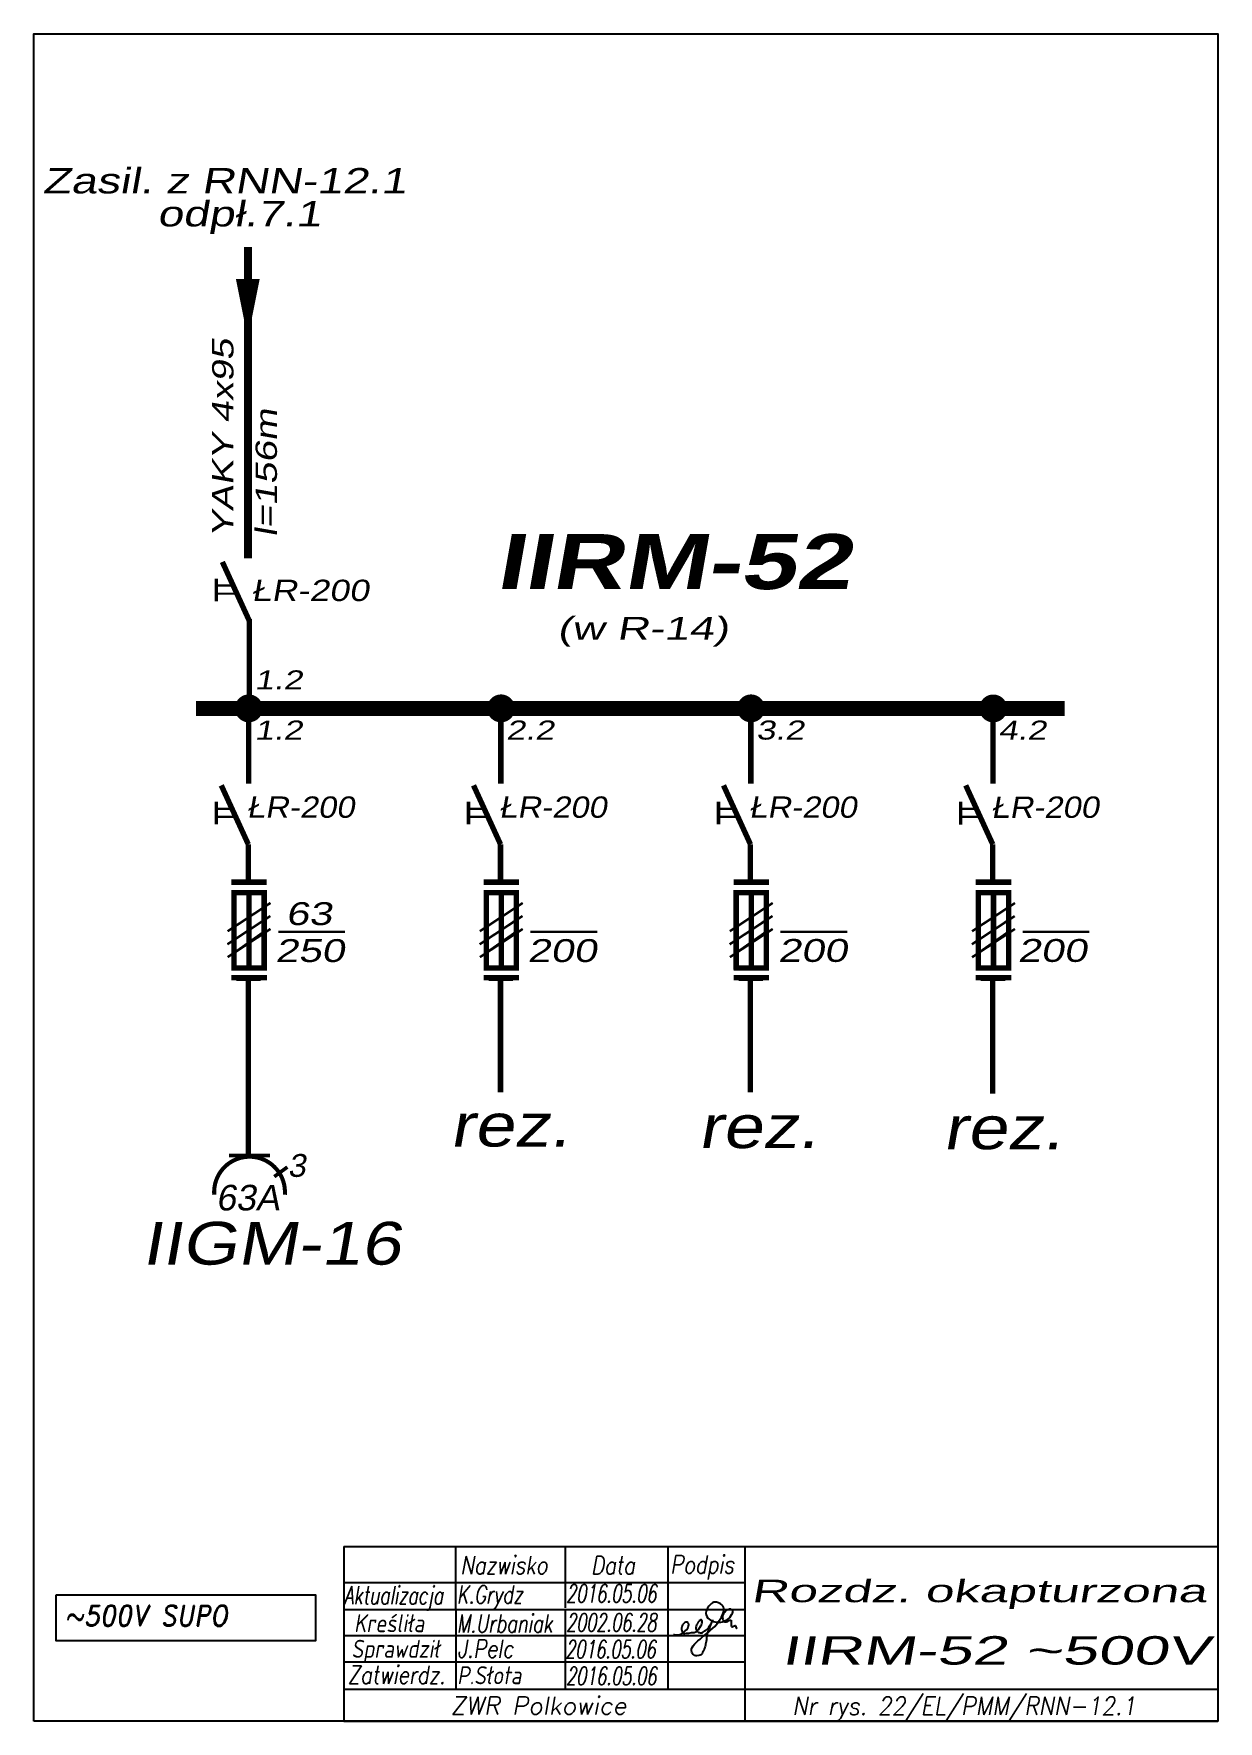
# Model space of a CAD drawing. Extents: x 8 to 666, y 7 to 292.
# Drawn here: x 7.5 to 207.6, y 7.5 to 292.5 of the extents above; entities outside this region: 1.
import ezdxf
from ezdxf.enums import TextEntityAlignment as Align

# ---------------------------------------------------------------- set-up
doc = ezdxf.new("R2010")
doc.units = 0
doc.header["$MEASUREMENT"] = 0
doc.linetypes.add('DASHED', pattern=[19.05, 12.7, -6.35])
doc.linetypes.add('DASHED2', pattern=[9.525, 6.35, -3.175])
doc.layers.get('0').update_dxf_attribs({"linetype": 'CONTINUOUS'})
doc.layers.add('LINIE', color=4, linetype='CONTINUOUS')
doc.styles.add('ROMAND', font='romand', dxfattribs={"width": 0.8, "oblique": 15, "height": 7})
doc.styles.add('ROMANS', font='romans', dxfattribs={"width": 0.8, "oblique": 15, "height": 3})
doc.styles.add('styl1', font='arial.ttf', dxfattribs={"width": 0.8, "oblique": 10, "height": 2.8})
doc.styles.add('styl2', font='arialbd.ttf', dxfattribs={"width": 0.8, "oblique": 10, "height": 2.8})

msp = doc.modelspace()

# ---------------------------------------------------------------- linework, layer by layer
at = {"color": 7}
for p, q in [((46.58, 143.01), (41, 139.19)), ((89.19, 143.01), (83.62, 139.19)), ((131.42, 143.01), (125.84, 139.19)), ((172.34, 143.01), (166.76, 139.18)), ((41.05, 137.11), (46.56, 140.96)), ((83.66, 137.11), (89.17, 140.96)), ((125.88, 137.11), (131.4, 140.96)), ((166.8, 137.11), (172.32, 140.96)), ((41.75, 132.7), (45.83, 132.7)), ((84.36, 132.7), (88.44, 132.7)), ((126.59, 132.7), (130.67, 132.7)), ((167.51, 132.7), (171.59, 132.7)), ((78.82, 26.35), (78.82, 36.99)), ((97.28, 36.99), (97.28, 26.61)), ((114.64, 36.99), (114.64, 12.87)), ((59.89, 30.93), (127.64, 30.93)), ((59.89, 26.35), (127.64, 26.35)), ((97.28, 26.35), (97.28, 12.87)), ((121.09, 26.07), (121.06, 25.75)), ((121.06, 25.75), (121.09, 25.46)), ((121.18, 26.36), (121.09, 26.07)), ((121.33, 26.57), (121.18, 26.36)), ((121.53, 26.89), (121.33, 26.57)), ((121.77, 27.13), (121.53, 26.89)), ((122, 27.36), (121.77, 27.13)), ((122.18, 27.48), (122, 27.36)), ((122.41, 27.57), (122.18, 27.48)), ((122.85, 27.57), (122.41, 27.57)), ((123.17, 27.48), (122.85, 27.57)), ((123.5, 27.3), (123.17, 27.48)), ((123.73, 27.13), (123.5, 27.3)), ((123.91, 26.95), (123.73, 27.13)), ((123.85, 25.46), (123.96, 25.75)), ((124.02, 26.72), (123.91, 26.95)), ((123.96, 25.75), (124.08, 26.04)), ((124.08, 26.51), (124.02, 26.72)), ((124.2, 25.84), (124.02, 25.63)), ((124.08, 26.04), (124.08, 26.51)), ((124.32, 26.04), (124.2, 25.84)), ((124.49, 26.19), (124.32, 26.04)), ((124.73, 26.31), (124.49, 26.19)), ((125.02, 26.39), (124.73, 26.31)), ((125.28, 26.39), (125.02, 26.39)), ((125.43, 26.31), (125.28, 26.39)), ((125.58, 26.13), (125.43, 26.31)), ((125.43, 25.54), (125.52, 25.75)), ((125.52, 25.75), (125.58, 25.92)), ((125.58, 25.92), (125.58, 26.13)), ((116.96, 23.37), (116.93, 23.17)), ((116.93, 23.17), (116.93, 22.94)), ((116.93, 22.94), (116.96, 22.79)), ((117.02, 23.58), (116.96, 23.37)), ((117.1, 23.76), (117.02, 23.58)), ((117.22, 23.87), (117.1, 23.76)), ((117.4, 24.02), (117.22, 23.87)), ((117.51, 24.14), (117.4, 24.02)), ((117.63, 24.2), (117.51, 24.14)), ((117.57, 22.73), (117.75, 22.94)), ((117.75, 24.22), (117.63, 24.2)), ((117.87, 24.22), (117.75, 24.22)), ((117.75, 22.94), (117.98, 23.2)), ((117.98, 24.14), (117.87, 24.22)), ((118.07, 24.05), (117.98, 24.14)), ((117.98, 23.2), (118.07, 23.4)), ((118.16, 23.93), (118.07, 24.05)), ((118.07, 23.4), (118.13, 23.58)), ((118.13, 23.58), (118.19, 23.76)), ((118.19, 23.76), (118.16, 23.93)), ((119.42, 23.49), (119.36, 23.29)), ((119.36, 23.29), (119.36, 23.11)), ((119.36, 23.11), (119.42, 22.99)), ((119.48, 23.73), (119.42, 23.49)), ((119.42, 22.99), (119.42, 22.85)), ((119.42, 22.85), (119.48, 22.82)), ((119.6, 23.93), (119.48, 23.73)), ((119.48, 22.82), (119.54, 22.73)), ((119.71, 24.14), (119.6, 23.93)), ((119.6, 22.73), (119.65, 22.82)), ((119.65, 22.82), (119.77, 22.94)), ((119.83, 24.31), (119.71, 24.14)), ((119.77, 22.94), (120.01, 23.29)), ((120.07, 24.5), (119.83, 24.44)), ((119.95, 24.43), (119.83, 24.31)), ((120.07, 24.52), (119.95, 24.43)), ((120.01, 23.29), (120.18, 23.58)), ((120.24, 24.58), (120.07, 24.5)), ((120.18, 24.58), (120.07, 24.52)), ((120.3, 24.58), (120.18, 24.58)), ((120.18, 23.58), (120.3, 23.76)), ((120.36, 24.52), (120.3, 24.58)), ((120.3, 23.76), (120.36, 23.96)), ((120.39, 24.43), (120.36, 24.52)), ((120.36, 23.96), (120.39, 24.14)), ((120.39, 24.14), (120.39, 24.43)), ((120.8, 22.73), (120.97, 22.82)), ((120.97, 22.82), (121.12, 22.91)), ((121.09, 25.46), (121.18, 25.19)), ((121.12, 22.91), (121.27, 23.02)), ((121.18, 25.19), (121.36, 24.9)), ((121.27, 23.02), (121.41, 23.2)), ((121.36, 24.9), (121.59, 24.72)), ((121.41, 23.2), (121.53, 23.37)), ((121.53, 22.94), (121.41, 22.73)), ((121.53, 23.37), (121.65, 23.58)), ((121.59, 23.11), (121.53, 22.94)), ((121.59, 24.72), (122, 24.43)), ((121.65, 23.32), (121.59, 23.11)), ((121.59, 22.64), (121.88, 22.91)), ((121.65, 23.58), (121.77, 23.76)), ((121.71, 23.49), (121.65, 23.32)), ((121.82, 23.73), (121.71, 23.49)), ((121.77, 23.76), (121.88, 23.93)), ((121.88, 23.87), (121.82, 23.73)), ((121.88, 23.93), (122, 24.05)), ((121.94, 24.05), (121.88, 23.87)), ((121.88, 22.91), (122.23, 23.2)), ((122, 24.22), (121.94, 24.05)), ((122, 24.43), (122.35, 24.34)), ((122.06, 24.34), (122, 24.22)), ((122, 24.05), (122.06, 24.22)), ((122.12, 24.43), (122.06, 24.34)), ((122.06, 24.22), (122.12, 24.34)), ((122.12, 24.43), (122.18, 24.52)), ((122.18, 24.52), (122.12, 24.43)), ((122.12, 24.34), (122.12, 24.43)), ((122.18, 24.52), (122.18, 24.58)), ((122.18, 24.58), (122.18, 24.52)), ((122.23, 23.2), (122.53, 23.46)), ((122.35, 24.34), (122.76, 24.22)), ((122.53, 23.46), (122.76, 23.76)), ((122.76, 24.22), (123.55, 24.22)), ((122.76, 23.76), (123, 24.05)), ((123, 24.05), (123.17, 24.34)), ((123.17, 24.34), (123.44, 24.72)), ((123.44, 24.72), (123.67, 25.07)), ((123.55, 24.22), (123.85, 24.25)), ((123.67, 25.07), (123.85, 25.46)), ((123.91, 25.37), (123.85, 25.16)), ((123.85, 25.16), (123.85, 24.9)), ((123.85, 24.9), (123.91, 24.69)), ((123.85, 24.25), (124.14, 24.34)), ((124.02, 25.63), (123.91, 25.37)), ((123.91, 24.69), (123.96, 24.49)), ((123.96, 24.49), (124.08, 24.34)), ((124.08, 24.34), (124.26, 24.25)), ((124.14, 24.34), (124.37, 24.49)), ((124.26, 24.25), (124.55, 24.25)), ((124.37, 24.49), (124.67, 24.66)), ((124.55, 24.25), (124.73, 24.34)), ((124.67, 24.66), (124.9, 24.81)), ((124.73, 24.34), (125.08, 24.52)), ((124.9, 24.81), (125.08, 24.99)), ((125.08, 24.99), (125.28, 25.28)), ((125.08, 24.52), (125.31, 24.52)), ((125.28, 25.28), (125.43, 25.54)), ((125.31, 24.52), (125.31, 23.73)), ((125.31, 23.73), (125.34, 23.58)), ((125.34, 23.58), (125.37, 23.49)), ((125.37, 23.49), (125.4, 23.4)), ((125.4, 23.4), (125.49, 23.4)), ((125.49, 23.4), (125.69, 23.55)), ((125.69, 23.55), (125.87, 23.58)), ((125.87, 23.58), (125.99, 23.64)), ((125.99, 23.64), (126.05, 23.64)), ((126.05, 23.64), (126.05, 23.58)), ((126.05, 23.58), (126.1, 23.46)), ((126.1, 23.46), (126.1, 23.32)), ((126.1, 23.32), (126.16, 23.26)), ((126.16, 23.26), (126.16, 23.2)), ((126.16, 23.2), (126.22, 23.17)), ((126.22, 23.2), (126.28, 23.26)), ((126.22, 23.11), (126.22, 23.2)), ((126.22, 23.17), (126.22, 23.11)), ((126.28, 23.26), (126.28, 23.29)), ((59.89, 21.97), (127.69, 21.97)), ((115.55, 22.17), (115.87, 22.06)), ((115.87, 22.06), (116.17, 22.06)), ((116.17, 22.06), (116.46, 22.09)), ((116.46, 22.09), (116.78, 22.17)), ((116.78, 22.17), (116.99, 22.26)), ((116.96, 22.79), (117.02, 22.61)), ((116.99, 22.26), (117.19, 22.38)), ((117.02, 22.61), (117.07, 22.44)), ((117.07, 22.44), (117.13, 22.35)), ((117.13, 22.35), (117.19, 22.35)), ((117.19, 22.38), (117.4, 22.55)), ((117.19, 22.35), (117.28, 22.32)), ((117.28, 22.32), (117.46, 22.32)), ((117.4, 22.55), (117.57, 22.73)), ((117.46, 22.32), (117.75, 22.35)), ((117.75, 22.35), (118.16, 22.35)), ((118.16, 22.35), (118.6, 22.44)), ((118.6, 22.44), (119.04, 22.47)), ((118.72, 19.92), (118.89, 20.21)), ((118.89, 20.21), (119.13, 20.47)), ((119.04, 22.47), (119.36, 22.55)), ((119.13, 20.47), (119.42, 20.77)), ((119.36, 22.55), (119.48, 22.64)), ((119.42, 20.77), (119.71, 21.03)), ((119.48, 22.64), (119.6, 22.73)), ((119.54, 22.73), (119.65, 22.61)), ((119.65, 22.61), (119.77, 22.47)), ((119.71, 21.03), (120.07, 21.32)), ((119.77, 22.47), (119.95, 22.44)), ((119.95, 22.44), (120.12, 22.38)), ((120.07, 21.32), (120.39, 21.7)), ((120.12, 22.38), (120.36, 22.38)), ((120.36, 22.38), (120.45, 22.47)), ((120.39, 21.7), (120.68, 21.91)), ((120.45, 22.47), (120.65, 22.55)), ((120.65, 22.55), (120.8, 22.73)), ((120.68, 21.91), (120.92, 22.09)), ((120.89, 19.97), (120.86, 19.8)), ((120.92, 20.09), (120.89, 19.97)), ((120.92, 22.09), (121.24, 22.35)), ((120.97, 20.3), (120.92, 20.09)), ((121, 20.47), (120.97, 20.3)), ((121.03, 20.68), (121, 20.47)), ((121.09, 20.94), (121.03, 20.68)), ((121.12, 21.24), (121.09, 20.94)), ((121.15, 21.53), (121.12, 21.24)), ((121.21, 21.88), (121.15, 21.53)), ((121.27, 22.17), (121.21, 21.88)), ((121.24, 22.35), (121.59, 22.64)), ((121.33, 22.47), (121.27, 22.17)), ((121.41, 22.73), (121.33, 22.47)), ((59.89, 17.48), (127.59, 17.48)), ((118.6, 19.36), (118.63, 19.65)), ((118.66, 19.15), (118.6, 19.36)), ((118.63, 19.65), (118.72, 19.92)), ((118.75, 18.98), (118.66, 19.15)), ((118.86, 18.8), (118.75, 18.98)), ((119.01, 18.68), (118.86, 18.8)), ((119.19, 18.57), (119.01, 18.68)), ((119.36, 18.51), (119.19, 18.57)), ((119.54, 18.51), (119.36, 18.51)), ((119.83, 18.57), (119.54, 18.51)), ((120.07, 18.63), (119.83, 18.57)), ((120.24, 18.71), (120.07, 18.63)), ((120.39, 18.86), (120.24, 18.71)), ((120.48, 19.07), (120.39, 18.86)), ((120.59, 19.24), (120.48, 19.07)), ((120.68, 19.42), (120.59, 19.24)), ((120.77, 19.62), (120.68, 19.42)), ((120.86, 19.8), (120.77, 19.62)), ((63.51, 7.5), (63.51, 7.5)), ((63.51, 7.5), (63.51, 7.5))]:
    msp.add_line(p, q, dxfattribs=at)
for points in [[(7.5, 7.5), (7.5, 292.5), (207.5, 292.5), (207.5, 7.5)], [(11.22, 28.79), (11.22, 21.11), (55.14, 21.11), (55.14, 28.79)]]:
    msp.add_lwpolyline(points, close=True, dxfattribs=at)
for points, const_width in [([(43.71, 203.92), (43.71, 256.5)], 1.33), ([(38.28, 199.29), (40.82, 199.29)], 0.386), ([(41.45, 197.93), (38.28, 197.93)], 0.386), ([(43.91, 187.28), (43.91, 193.64)], 0.915), ([(43.91, 178.9), (43.91, 187.71)], 0.915), ([(34.91, 178.54), (181.63, 178.54)], 2.57), ([(136.24, 178.54), (142.46, 178.54)], 2.57), ([(43.8, 165.84), (43.8, 178.58)], 0.915), ([(86.41, 165.84), (86.41, 178.58)], 0.915), ([(128.64, 165.84), (128.64, 178.58)], 0.915), ([(169.56, 165.83), (169.56, 178.58)], 0.915), ([(38.28, 161.6), (40.82, 161.6)], 0.386), ([(41.45, 160.24), (38.28, 160.24)], 0.386), ([(80.89, 161.6), (83.43, 161.6)], 0.386), ([(84.06, 160.24), (80.89, 160.24)], 0.386), ([(123.12, 161.6), (125.66, 161.6)], 0.386), ([(126.29, 160.24), (123.12, 160.24)], 0.386), ([(164.04, 161.6), (166.58, 161.6)], 0.386), ([(167.21, 160.24), (164.04, 160.24)], 0.386), ([(43.74, 149.23), (43.74, 155.59)], 0.915), ([(86.35, 149.23), (86.35, 155.59)], 0.915), ([(128.57, 149.23), (128.57, 155.59)], 0.915), ([(169.5, 149.23), (169.5, 155.59)], 0.915), ([(40.89, 149.2), (46.86, 149.2), (46.86, 149.2)], 0.917), ([(83.5, 149.2), (89.47, 149.2), (89.47, 149.2)], 0.917), ([(125.72, 149.2), (131.7, 149.2), (131.7, 149.2)], 0.917), ([(166.64, 149.2), (172.62, 149.2), (172.62, 149.2)], 0.917), ([(47.5, 145.69), (47.5, 145.69), (40.25, 140.91)], 0.408), ([(40.87, 134.69), (46.42, 134.69), (46.42, 147.44), (41.32, 147.44), (41.32, 134.43)], 0.917), ([(43.87, 147.44), (43.87, 147.44), (43.87, 147.44), (43.87, 134.69)], 0.917), ([(43.87, 147.44), (43.87, 134.69)], 0.917), ([(43.86, 147.44), (43.86, 134.69)], 0.51), ([(90.11, 145.69), (90.11, 145.69), (82.86, 140.91)], 0.408), ([(83.49, 134.69), (89.03, 134.69), (89.03, 147.44), (83.94, 147.44), (83.94, 134.43)], 0.917), ([(86.48, 147.44), (86.48, 134.69)], 0.917), ([(86.48, 147.44), (86.48, 147.44), (86.48, 147.44), (86.48, 134.69)], 0.917), ([(86.47, 147.44), (86.47, 134.69)], 0.51), ([(132.34, 145.69), (132.34, 145.69), (125.09, 140.91)], 0.408), ([(125.71, 134.69), (131.26, 134.69), (131.26, 147.44), (126.16, 147.44), (126.16, 134.43)], 0.917), ([(128.71, 147.44), (128.71, 147.44), (128.71, 147.44), (128.71, 134.69)], 0.917), ([(128.71, 147.44), (128.71, 134.69)], 0.917), ([(128.7, 147.44), (128.7, 134.69)], 0.51), ([(173.26, 145.68), (173.26, 145.68), (166.01, 140.91)], 0.408), ([(166.63, 134.69), (172.18, 134.69), (172.18, 147.43), (167.08, 147.43), (167.08, 134.43)], 0.917), ([(169.63, 147.43), (169.63, 147.43), (169.63, 147.43), (169.63, 134.69)], 0.917), ([(169.63, 147.43), (169.63, 134.69)], 0.917), ([(169.62, 147.43), (169.62, 134.69)], 0.51), ([(47.46, 143.48), (47.46, 143.48), (40.21, 138.7)], 0.408), ([(90.07, 143.48), (90.07, 143.48), (82.82, 138.7)], 0.408), ([(132.3, 143.48), (132.3, 143.48), (125.05, 138.7)], 0.408), ([(173.22, 143.47), (173.22, 143.47), (165.97, 138.7)], 0.408), ([(47.5, 141.3), (47.5, 141.3), (40.25, 136.53)], 0.408), ([(48.8, 140.79), (60.07, 140.79)], 0.386), ([(90.11, 141.3), (90.11, 141.3), (82.86, 136.53)], 0.408), ([(91.41, 140.79), (102.68, 140.79)], 0.386), ([(132.34, 141.3), (132.34, 141.3), (125.09, 136.53)], 0.408), ([(133.64, 140.79), (144.91, 140.79)], 0.386), ([(173.26, 141.3), (173.26, 141.3), (166.01, 136.52)], 0.408), ([(174.56, 140.79), (185.83, 140.79)], 0.386), ([(40.88, 133.06), (46.88, 133.06)], 0.917), ([(43.74, 103.04), (43.74, 133.19)], 0.915), ([(83.49, 133.06), (89.49, 133.06)], 0.917), ([(86.35, 113.71), (86.35, 133.19)], 0.915), ([(125.72, 133.06), (131.72, 133.06)], 0.917), ([(128.57, 113.71), (128.57, 133.19)], 0.915), ([(166.64, 133.05), (172.64, 133.05)], 0.917), ([(169.5, 113.47), (169.5, 133.18)], 0.915), ([(47.4, 103.04), (40.47, 103.04)], 0.618)]:
    msp.add_lwpolyline(points, dxfattribs=dict(at, const_width=const_width))
at = {"linetype": 'DASHED2'}
msp.add_lwpolyline([(43.66, 241, 0, 4.03, 0), (43.66, 251.1, 0, 0, 0)], format="xyseb", dxfattribs=at)
for points, const_width in [([(39.36, 203.29), (43.92, 193.33)], 0.915), ([(38.33, 200.48), (38.33, 196.63)], 0.572), ([(39.18, 165.55), (43.74, 155.59)], 0.915), ([(81.79, 165.55), (86.35, 155.59)], 0.915), ([(124.02, 165.55), (128.57, 155.59)], 0.915), ([(164.94, 165.55), (169.5, 155.59)], 0.915), ([(38.33, 162.79), (38.33, 158.94)], 0.572), ([(80.94, 162.79), (80.94, 158.94)], 0.572), ([(123.17, 162.79), (123.17, 158.94)], 0.572), ([(164.09, 162.79), (164.09, 158.93)], 0.572)]:
    msp.add_lwpolyline(points, dxfattribs=dict(const_width=const_width))
at = {"color": 7, "const_width": 2.12}
for points in [[(42.53, 178.55, 1), (45.12, 178.55, 1)], [(85.14, 178.55, 1), (87.73, 178.55, 1)], [(127.37, 178.55, 1), (129.96, 178.55, 1)], [(168.29, 178.54, 1), (170.88, 178.54, 1)]]:
    msp.add_lwpolyline(points, format="xyb", close=True, dxfattribs=at)
at = {"color": 7, "const_width": 0.686}
msp.add_lwpolyline([(49.92, 96.4, 1.077713), (37.99, 96.4)], format="xyb", dxfattribs=at)
at = {"color": 7, "linetype": 'DASHED', "lineweight": 40, "const_width": 0.618}
msp.add_lwpolyline([(50.34, 101.08), (48.13, 99.45)], dxfattribs=at)
at = {"layer": 'LINIE', "color": 7}
for p, q in [((59.89, 36.99), (207.5, 36.99)), ((59.89, 36.99), (59.89, 7.5)), ((127.64, 36.96), (127.64, 7.47)), ((207.5, 36.99), (207.5, 7.5)), ((665.74, 35.7), (665.74, 35.7)), ((78.82, 26.35), (78.82, 12.87)), ((59.89, 12.87), (207.6, 12.87)), ((59.89, 7.5), (207.5, 7.5)), ((207.5, 7.5), (63.5, 7.5)), ((63.5, 7.5), (63.5, 7.5))]:
    msp.add_line(p, q, dxfattribs=at)

# ---------------------------------------------------------------- texts
at = {"color": 7, "oblique": 10}
for s, height, style, width, p in [('Zasil. z RNN-12.1 ', 4.29, 'styl1', 1.3, (8.98, 265.53)), ('odpł.7.1', 4.29, 'styl1', 1.3, (28.33, 259.96)), ('IIRM-52', 9.295, 'styl2', 1.3, (85.49, 198.69)), ('ŁR-200', 3.604, 'styl1', 1.2, (44.29, 196.68)), ('(w R-14)', 3.861, 'styl1', 1.4, (95.91, 190.13)), ('1.2', 3.217, 'styl1', 1.3, (44.78, 181.75)), ('1.2', 3.217, 'styl1', 1.3, (44.78, 173.28)), ('2.2', 3.217, 'styl1', 1.3, (87.29, 173.28)), ('3.2', 3.217, 'styl1', 1.3, (129.52, 173.28)), ('4.2', 3.217, 'styl1', 1.3, (170.44, 173.27)), ('ŁR-200', 3.604, 'styl1', 1.1, (43.49, 160.07)), ('ŁR-200', 3.604, 'styl1', 1.1, (86.1, 160.07)), ('ŁR-200', 3.604, 'styl1', 1.1, (128.33, 160.07)), ('ŁR-200', 3.604, 'styl1', 1.1, (169.25, 160.06)), ('63', 3.861, 'styl1', 1.3, (50.07, 141.95)), ('250', 3.861, 'styl1', 1.3, (48.29, 135.71)), ('200', 3.861, 'styl1', 1.3, (90.9, 135.71)), ('200', 3.861, 'styl1', 1.3, (133.22, 135.73)), ('200', 3.861, 'styl1', 1.3, (173.71, 135.73)), ('rez.', 7.222, 'styl1', 1.2, (77.8, 104.54)), ('rez.', 7.222, 'styl1', 1.2, (119.76, 104.28)), ('rez.', 7.222, 'styl1', 1.2, (161.09, 104.09)), ('IIGM-16', 7.222, 'styl1', 1.2, (25.74, 84.6)), ('Nazwisko', 3.04, 'ROMANS', 0.8, (79.59, 32.34)), ('Data', 3.04, 'ROMANS', 0.8, (101.66, 32.29)), ('Podpis', 3.04, 'ROMANS', 0.8, (115.04, 32.44)), ('Aktualizacja', 3.04, 'ROMANS', 0.7, (59.88, 27.23)), ('K.Grydz', 3.04, 'ROMANS', 0.73, (78.96, 27.36)), ('2016.05.06', 3.04, 'ROMANS', 0.65, (97.44, 27.54)), ('~500V SUPO', 3.5, 'ROMAND', 0.9, (12.72, 23.55)), ('2002.06.28', 3.04, 'ROMANS', 0.65, (97.44, 22.65)), ('Kreśliła', 3.04, 'ROMANS', 0.8, (61.61, 22.51)), ('M.Urbaniak', 3.04, 'ROMANS', 0.73, (78.96, 22.47)), ('Sprawdził', 3.04, 'ROMANS', 0.8, (61.16, 18.19)), ('J.Pelc', 3.04, 'ROMANS', 0.8, (79.04, 18.21)), ('2016.05.06', 3.04, 'ROMANS', 0.65, (97.29, 18.1)), ('IIRM-52 ~500V', 4.8, 'styl1', 1.6, (133.8, 17.04)), ('Zatwierdz.', 3.04, 'ROMANS', 0.8, (60.55, 13.79)), ('P.Słota', 3.04, 'ROMANS', 0.8, (79.04, 13.72)), ('2016.05.06', 3.04, 'ROMANS', 0.65, (97.43, 13.6)), (' Nr rys. 22/EL/PMM/RNN-12.1', 3.04, 'ROMANS', 0.9, (133.78, 8.53))]:
    msp.add_text(s, height=height, dxfattribs=dict(at, style=style, width=width)).set_placement(p)
at = {"color": 7, "style": 'styl1', "oblique": 10, "width": 1.3}
for s, p in [('YAKY 4x95 ', (41.24, 207.47)), ('l=156m', (48.58, 207.47))]:
    msp.add_text(s, height=3.604, rotation=90, dxfattribs=at).set_placement(p)
at = {"color": 7, "oblique": 10}
for s, height, style, p in [('3', 3.86, 'styl1', (50.4, 99.42)), ('63A', 4.324, 'styl1', (38.26, 93.75)), ('ZWR Polkowice', 3, 'ROMANS', (77.92, 8.61))]:
    msp.add_text(s, height=height, dxfattribs=dict(at, style=style)).set_placement(p)
at = {"color": 7, "style": 'styl1', "oblique": 10, "width": 1.628539}
msp.add_text('Rozdz. okapturzona', height=3.8, dxfattribs=at).set_placement((128.67, 27.58), (205.56, 27.58), align=Align.FIT)

doc.saveas('drawing.dxf')
